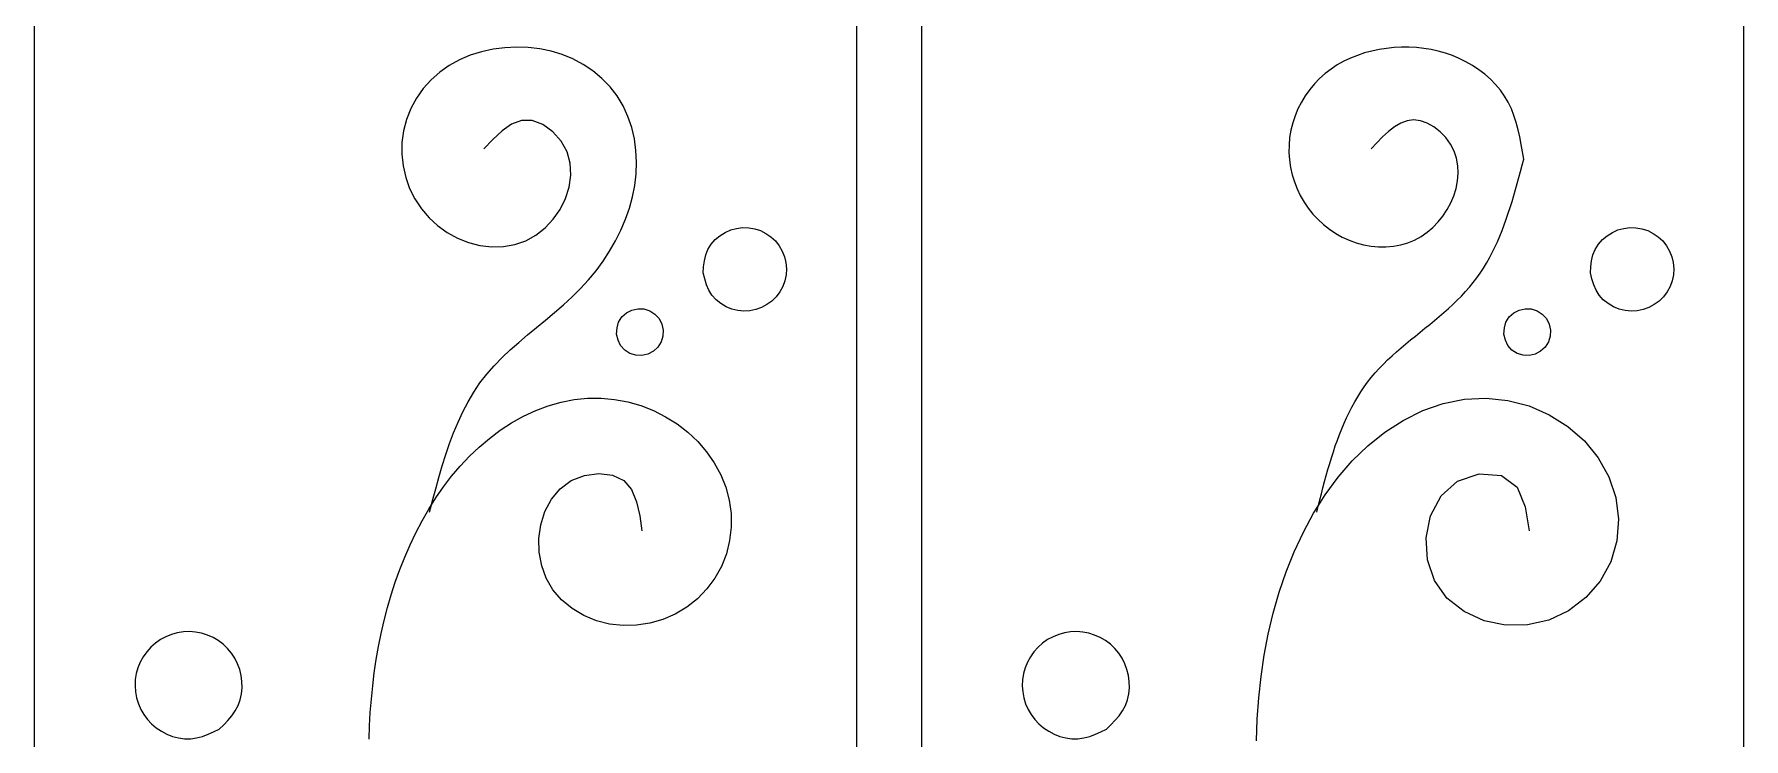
# Model space of a CAD drawing. Extents: x -3475 to 3475, y -2114 to 2114.
# Drawn here: x -926.5 to -506.7, y 1642.7 to 1815.7 of the extents above; entities that cross this region are included whole.
import ezdxf

# ---------------------------------------------------------------- set-up
doc = ezdxf.new("R2010")
doc.units = 0
doc.header["$MEASUREMENT"] = 0
doc.layers.get('0').update_dxf_attribs({"linetype": 'CONTINUOUS'})

msp = doc.modelspace()

# ---------------------------------------------------------------- linework, layer by layer
for p, q in [((-724.59, 2075.29), (-724.59, 1306.02)), ((-708.66, 2075.29), (-708.66, 1306.02)), ((-506.73, 1306.02), (-506.73, 2075.29)), ((-926.53, 2036.82), (-926.53, 1306.02)), ((-822.09, 1809.39), (-824.6, 1808.02)), ((-819.44, 1810.51), (-822.09, 1809.39)), ((-816.69, 1811.37), (-819.44, 1810.51)), ((-813.86, 1811.98), (-816.69, 1811.37)), ((-810.99, 1812.35), (-813.86, 1811.98)), ((-808.1, 1812.5), (-810.99, 1812.35)), ((-805.23, 1812.41), (-808.1, 1812.5)), ((-802.39, 1812.08), (-805.23, 1812.41)), ((-799.59, 1811.51), (-802.39, 1812.08)), ((-796.87, 1810.69), (-799.59, 1811.51)), ((-794.24, 1809.61), (-796.87, 1810.69)), ((-791.71, 1808.26), (-794.24, 1809.61)), ((-603.3, 1809.81), (-604.95, 1809.03)), ((-601.6, 1810.49), (-603.3, 1809.81)), ((-599.86, 1811.07), (-601.6, 1810.49)), ((-598.08, 1811.55), (-599.86, 1811.07)), ((-596.27, 1811.93), (-598.08, 1811.55)), ((-594.45, 1812.21), (-596.27, 1811.93)), ((-592.62, 1812.4), (-594.45, 1812.21)), ((-590.78, 1812.49), (-592.62, 1812.4)), ((-588.95, 1812.49), (-590.78, 1812.49)), ((-587.13, 1812.39), (-588.95, 1812.49)), ((-585.32, 1812.2), (-587.13, 1812.39)), ((-583.53, 1811.9), (-585.32, 1812.2)), ((-581.75, 1811.51), (-583.53, 1811.9)), ((-580.01, 1811.02), (-581.75, 1811.51)), ((-578.29, 1810.42), (-580.01, 1811.02)), ((-576.6, 1809.71), (-578.29, 1810.42)), ((-574.95, 1808.9), (-576.6, 1809.71)), ((-826.94, 1806.39), (-829.08, 1804.48)), ((-824.6, 1808.02), (-826.94, 1806.39)), ((-789.33, 1806.67), (-791.71, 1808.26)), ((-787.12, 1804.84), (-789.33, 1806.67)), ((-609.52, 1806.02), (-610.88, 1804.8)), ((-608.07, 1807.13), (-609.52, 1806.02)), ((-606.55, 1808.13), (-608.07, 1807.13)), ((-604.95, 1809.03), (-606.55, 1808.13)), ((-573.35, 1807.98), (-574.95, 1808.9)), ((-571.81, 1806.96), (-573.35, 1807.98)), ((-570.34, 1805.85), (-571.81, 1806.96)), ((-568.96, 1804.64), (-570.34, 1805.85)), ((-830.99, 1802.32), (-832.65, 1799.96)), ((-829.08, 1804.48), (-830.99, 1802.32)), ((-785.12, 1802.79), (-787.12, 1804.84)), ((-783.37, 1800.53), (-785.12, 1802.79)), ((-613.33, 1802.07), (-614.4, 1800.57)), ((-612.15, 1803.48), (-613.33, 1802.07)), ((-610.88, 1804.8), (-612.15, 1803.48)), ((-567.68, 1803.34), (-568.96, 1804.64)), ((-566.51, 1801.96), (-567.68, 1803.34)), ((-565.47, 1800.51), (-566.51, 1801.96)), ((-834.03, 1797.42), (-835.11, 1794.73)), ((-832.65, 1799.96), (-834.03, 1797.42)), ((-781.9, 1798.1), (-783.37, 1800.53)), ((-780.72, 1795.5), (-781.9, 1798.1)), ((-616.2, 1797.35), (-616.92, 1795.65)), ((-615.36, 1798.99), (-616.2, 1797.35)), ((-614.4, 1800.57), (-615.36, 1798.99)), ((-564.57, 1798.97), (-565.47, 1800.51)), ((-563.81, 1797.37), (-564.57, 1798.97)), ((-563.16, 1795.71), (-563.81, 1797.37)), ((-835.11, 1794.73), (-835.85, 1791.95)), ((-809.29, 1793.62), (-811.63, 1791.98)), ((-806.85, 1794.53), (-809.29, 1793.62)), ((-804.26, 1794.5), (-806.85, 1794.53)), ((-801.63, 1793.5), (-804.26, 1794.5)), ((-799.18, 1791.74), (-801.63, 1793.5)), ((-779.8, 1792.79), (-780.72, 1795.5)), ((-779.16, 1789.99), (-779.8, 1792.79)), ((-617.5, 1793.91), (-617.95, 1792.12)), ((-616.92, 1795.65), (-617.5, 1793.91)), ((-592.49, 1792.96), (-593.96, 1791.81)), ((-590.97, 1793.85), (-592.49, 1792.96)), ((-589.42, 1794.43), (-590.97, 1793.85)), ((-587.8, 1794.64), (-589.42, 1794.43)), ((-586.13, 1794.44), (-587.8, 1794.64)), ((-584.45, 1793.84), (-586.13, 1794.44)), ((-582.81, 1792.91), (-584.45, 1793.84)), ((-581.28, 1791.71), (-582.81, 1792.91)), ((-562.61, 1794), (-563.16, 1795.71)), ((-562.14, 1792.25), (-562.61, 1794)), ((-836.24, 1789.09), (-836.27, 1786.21)), ((-835.85, 1791.95), (-836.24, 1789.09)), ((-813.9, 1789.87), (-816.12, 1787.52)), ((-811.63, 1791.98), (-813.9, 1789.87)), ((-797.12, 1789.44), (-799.18, 1791.74)), ((-795.67, 1786.81), (-797.12, 1789.44)), ((-778.77, 1787.14), (-779.16, 1789.99)), ((-618.4, 1788.48), (-618.42, 1786.64)), ((-618.25, 1790.31), (-618.4, 1788.48)), ((-617.95, 1792.12), (-618.25, 1790.31)), ((-596.83, 1789.03), (-598.25, 1787.52)), ((-595.41, 1790.49), (-596.83, 1789.03)), ((-593.96, 1791.81), (-595.41, 1790.49)), ((-579.91, 1790.29), (-581.28, 1791.71)), ((-578.76, 1788.71), (-579.91, 1790.29)), ((-577.88, 1787.01), (-578.76, 1788.71)), ((-561.74, 1790.46), (-562.14, 1792.25)), ((-561.39, 1788.65), (-561.74, 1790.46)), ((-561.07, 1786.83), (-561.39, 1788.65)), ((-836.27, 1786.21), (-835.96, 1783.34)), ((-794.9, 1783.99), (-795.67, 1786.81)), ((-778.63, 1784.27), (-778.77, 1787.14)), ((-778.74, 1781.41), (-778.63, 1784.27)), ((-618.42, 1786.64), (-618.29, 1784.81)), ((-618.29, 1784.81), (-618.02, 1782.99)), ((-577.28, 1785.24), (-577.88, 1787.01)), ((-576.96, 1783.41), (-577.28, 1785.24)), ((-561.17, 1783.5), (-560.77, 1784.99)), ((-560.77, 1784.99), (-561.07, 1786.83)), ((-835.96, 1783.34), (-835.31, 1780.53)), ((-835.31, 1780.53), (-834.33, 1777.82)), ((-795.18, 1778.17), (-794.76, 1781.08)), ((-794.76, 1781.08), (-794.9, 1783.99)), ((-779.07, 1778.57), (-778.74, 1781.41)), ((-618.02, 1782.99), (-617.62, 1781.19)), ((-617.62, 1781.19), (-617.09, 1779.43)), ((-577.03, 1779.69), (-576.88, 1781.56)), ((-576.88, 1781.56), (-576.96, 1783.41)), ((-562.37, 1779.03), (-561.96, 1780.51)), ((-561.96, 1780.51), (-561.56, 1782)), ((-561.56, 1782), (-561.17, 1783.5)), ((-834.33, 1777.82), (-833.04, 1775.24)), ((-796.08, 1775.34), (-795.18, 1778.17)), ((-779.62, 1775.75), (-779.07, 1778.57)), ((-617.09, 1779.43), (-616.42, 1777.71)), ((-616.42, 1777.71), (-615.63, 1776.06)), ((-615.63, 1776.06), (-614.71, 1774.47)), ((-578.68, 1774.29), (-577.94, 1776.04)), ((-577.94, 1776.04), (-577.39, 1777.85)), ((-577.39, 1777.85), (-577.03, 1779.69)), ((-563.64, 1774.61), (-563.2, 1776.08)), ((-563.2, 1776.08), (-562.78, 1777.55)), ((-562.78, 1777.55), (-562.37, 1779.03)), ((-833.04, 1775.24), (-831.45, 1772.84)), ((-831.45, 1772.84), (-829.58, 1770.65)), ((-799.08, 1770.27), (-797.4, 1772.68)), ((-797.4, 1772.68), (-796.08, 1775.34)), ((-781.33, 1770.25), (-780.38, 1772.98)), ((-780.38, 1772.98), (-779.62, 1775.75)), ((-614.71, 1774.47), (-613.67, 1772.95)), ((-613.67, 1772.95), (-612.52, 1771.53)), ((-580.6, 1771.05), (-579.57, 1772.62)), ((-579.57, 1772.62), (-578.68, 1774.29)), ((-565.05, 1770.29), (-564.56, 1771.72)), ((-564.56, 1771.72), (-564.09, 1773.16)), ((-564.09, 1773.16), (-563.64, 1774.61)), ((-829.58, 1770.65), (-827.47, 1768.7)), ((-827.47, 1768.7), (-825.13, 1767.01)), ((-803.33, 1766.37), (-801.07, 1768.14)), ((-801.07, 1768.14), (-799.08, 1770.27)), ((-783.76, 1764.97), (-782.46, 1767.58)), ((-782.46, 1767.58), (-781.33, 1770.25)), ((-756.86, 1767.03), (-755.49, 1767.63)), ((-755.49, 1767.63), (-754.05, 1768.03)), ((-754.05, 1768.03), (-752.57, 1768.22)), ((-752.57, 1768.22), (-751.08, 1768.18)), ((-751.08, 1768.18), (-749.6, 1767.93)), ((-749.6, 1767.93), (-748.18, 1767.47)), ((-748.18, 1767.47), (-746.84, 1766.8)), ((-612.52, 1771.53), (-611.26, 1770.19)), ((-611.26, 1770.19), (-609.9, 1768.95)), ((-609.9, 1768.95), (-608.45, 1767.82)), ((-608.45, 1767.82), (-606.92, 1766.8)), ((-584.47, 1767.08), (-583.07, 1768.27)), ((-583.07, 1768.27), (-581.77, 1769.6)), ((-581.77, 1769.6), (-580.6, 1771.05)), ((-566.65, 1766.1), (-566.09, 1767.48)), ((-566.09, 1767.48), (-565.56, 1768.88)), ((-565.56, 1768.88), (-565.05, 1770.29)), ((-538.99, 1767.03), (-537.62, 1767.63)), ((-537.62, 1767.63), (-536.18, 1768.03)), ((-536.18, 1768.03), (-534.7, 1768.22)), ((-534.7, 1768.22), (-533.21, 1768.18)), ((-533.21, 1768.18), (-531.73, 1767.93)), ((-531.73, 1767.93), (-530.31, 1767.47)), ((-530.31, 1767.47), (-528.97, 1766.8)), ((-825.13, 1767.01), (-822.59, 1765.61)), ((-822.59, 1765.61), (-819.89, 1764.54)), ((-819.89, 1764.54), (-817.07, 1763.82)), ((-817.07, 1763.82), (-814.19, 1763.48)), ((-814.19, 1763.48), (-811.31, 1763.54)), ((-811.31, 1763.54), (-808.5, 1764.03)), ((-808.5, 1764.03), (-805.82, 1764.98)), ((-805.82, 1764.98), (-803.33, 1766.37)), ((-785.22, 1762.44), (-783.76, 1764.97)), ((-761.08, 1762.87), (-760.29, 1764.13)), ((-760.29, 1764.13), (-759.3, 1765.26)), ((-759.3, 1765.26), (-758.14, 1766.23)), ((-758.14, 1766.23), (-756.86, 1767.03)), ((-746.84, 1766.8), (-745.61, 1765.95)), ((-745.61, 1765.95), (-744.52, 1764.93)), ((-744.52, 1764.93), (-743.59, 1763.76)), ((-743.59, 1763.76), (-742.84, 1762.46)), ((-606.92, 1766.8), (-605.31, 1765.9)), ((-605.31, 1765.9), (-603.63, 1765.13)), ((-603.63, 1765.13), (-601.89, 1764.5)), ((-601.89, 1764.5), (-600.09, 1764.01)), ((-600.09, 1764.01), (-598.27, 1763.67)), ((-598.27, 1763.67), (-596.43, 1763.49)), ((-596.43, 1763.49), (-594.59, 1763.47)), ((-594.59, 1763.47), (-592.76, 1763.62)), ((-592.76, 1763.62), (-590.97, 1763.95)), ((-590.97, 1763.95), (-589.24, 1764.46)), ((-589.24, 1764.46), (-587.57, 1765.16)), ((-587.57, 1765.16), (-585.97, 1766.04)), ((-585.97, 1766.04), (-584.47, 1767.08)), ((-568.49, 1762.08), (-567.85, 1763.4)), ((-567.85, 1763.4), (-567.23, 1764.74)), ((-567.23, 1764.74), (-566.65, 1766.1)), ((-543.21, 1762.87), (-542.42, 1764.13)), ((-542.42, 1764.13), (-541.43, 1765.26)), ((-541.43, 1765.26), (-540.27, 1766.23)), ((-540.27, 1766.23), (-538.99, 1767.03)), ((-528.97, 1766.8), (-527.74, 1765.95)), ((-527.74, 1765.95), (-526.65, 1764.93)), ((-526.65, 1764.93), (-525.72, 1763.76)), ((-525.72, 1763.76), (-524.97, 1762.46)), ((-788.56, 1757.63), (-786.83, 1759.99)), ((-786.83, 1759.99), (-785.22, 1762.44)), ((-762.15, 1758.6), (-761.96, 1760.08)), ((-761.96, 1760.08), (-761.63, 1761.51)), ((-761.63, 1761.51), (-761.08, 1762.87)), ((-742.84, 1762.46), (-742.28, 1761.07)), ((-742.28, 1761.07), (-741.94, 1759.61)), ((-741.94, 1759.61), (-741.81, 1758.12)), ((-570.64, 1758.27), (-569.89, 1759.52)), ((-569.89, 1759.52), (-569.17, 1760.79)), ((-569.17, 1760.79), (-568.49, 1762.08)), ((-544.28, 1758.6), (-544.09, 1760.08)), ((-544.09, 1760.08), (-543.76, 1761.51)), ((-543.76, 1761.51), (-543.21, 1762.87)), ((-524.97, 1762.46), (-524.42, 1761.07)), ((-524.42, 1761.07), (-524.07, 1759.61)), ((-524.07, 1759.61), (-523.94, 1758.12)), ((-792.39, 1753.24), (-790.42, 1755.38)), ((-790.42, 1755.38), (-788.56, 1757.63)), ((-762.27, 1757.09), (-762.15, 1758.6)), ((-761.89, 1755.62), (-762.27, 1757.09)), ((-761.45, 1754.19), (-761.89, 1755.62)), ((-742.2, 1755.16), (-742.71, 1753.76)), ((-741.9, 1756.63), (-742.2, 1755.16)), ((-741.81, 1758.12), (-741.9, 1756.63)), ((-573.15, 1754.71), (-572.27, 1755.87)), ((-572.27, 1755.87), (-571.44, 1757.05)), ((-571.44, 1757.05), (-570.64, 1758.27)), ((-544.39, 1757.09), (-544.28, 1758.6)), ((-544.02, 1755.62), (-544.39, 1757.09)), ((-543.58, 1754.19), (-544.02, 1755.62)), ((-524.33, 1755.16), (-524.84, 1753.76)), ((-524.03, 1756.63), (-524.33, 1755.16)), ((-523.94, 1758.12), (-524.03, 1756.63)), ((-796.57, 1749.24), (-794.44, 1751.2)), ((-794.44, 1751.2), (-792.39, 1753.24)), ((-760.87, 1752.84), (-761.45, 1754.19)), ((-760.1, 1751.6), (-760.87, 1752.84)), ((-759.1, 1750.5), (-760.1, 1751.6)), ((-744.32, 1751.25), (-745.38, 1750.19)), ((-743.43, 1752.44), (-744.32, 1751.25)), ((-742.71, 1753.76), (-743.43, 1752.44)), ((-577.1, 1750.38), (-576.05, 1751.42)), ((-576.05, 1751.42), (-575.05, 1752.49)), ((-575.05, 1752.49), (-574.08, 1753.59)), ((-574.08, 1753.59), (-573.15, 1754.71)), ((-543, 1752.84), (-543.58, 1754.19)), ((-542.23, 1751.6), (-543, 1752.84)), ((-541.23, 1750.5), (-542.23, 1751.6)), ((-526.45, 1751.24), (-527.52, 1750.19)), ((-525.56, 1752.44), (-526.45, 1751.24)), ((-524.84, 1753.76), (-525.56, 1752.44)), ((-800.95, 1745.5), (-798.75, 1747.35)), ((-798.75, 1747.35), (-796.57, 1749.24)), ((-782.23, 1746.27), (-781.1, 1747.29)), ((-781.1, 1747.29), (-779.76, 1747.98)), ((-779.76, 1747.98), (-778.3, 1748.31)), ((-778.3, 1748.31), (-776.8, 1748.24)), ((-776.8, 1748.24), (-775.36, 1747.79)), ((-775.36, 1747.79), (-774.09, 1746.99)), ((-774.09, 1746.99), (-773.08, 1745.88)), ((-757.92, 1749.56), (-759.1, 1750.5)), ((-756.62, 1748.8), (-757.92, 1749.56)), ((-755.22, 1748.23), (-756.62, 1748.8)), ((-753.77, 1747.88), (-755.22, 1748.23)), ((-752.28, 1747.73), (-753.77, 1747.88)), ((-750.79, 1747.81), (-752.28, 1747.73)), ((-749.32, 1748.1), (-750.79, 1747.81)), ((-747.91, 1748.6), (-749.32, 1748.1)), ((-746.59, 1749.3), (-747.91, 1748.6)), ((-745.38, 1750.19), (-746.59, 1749.3)), ((-582.69, 1745.42), (-581.53, 1746.38)), ((-581.53, 1746.38), (-580.39, 1747.36)), ((-580.39, 1747.36), (-579.27, 1748.35)), ((-579.27, 1748.35), (-578.17, 1749.35)), ((-578.17, 1749.35), (-577.1, 1750.38)), ((-564.36, 1746.27), (-563.23, 1747.29)), ((-563.23, 1747.29), (-561.89, 1747.98)), ((-561.89, 1747.98), (-560.43, 1748.31)), ((-560.43, 1748.31), (-558.93, 1748.24)), ((-558.93, 1748.24), (-557.49, 1747.79)), ((-557.49, 1747.79), (-556.22, 1746.98)), ((-556.22, 1746.98), (-555.21, 1745.88)), ((-540.06, 1749.56), (-541.23, 1750.5)), ((-538.75, 1748.79), (-540.06, 1749.56)), ((-537.35, 1748.23), (-538.75, 1748.79)), ((-535.9, 1747.88), (-537.35, 1748.23)), ((-534.41, 1747.73), (-535.9, 1747.88)), ((-532.92, 1747.81), (-534.41, 1747.73)), ((-531.46, 1748.1), (-532.92, 1747.81)), ((-530.04, 1748.6), (-531.46, 1748.1)), ((-528.72, 1749.3), (-530.04, 1748.6)), ((-527.52, 1750.19), (-528.72, 1749.3)), ((-805.36, 1741.87), (-803.16, 1743.68)), ((-803.16, 1743.68), (-800.95, 1745.5)), ((-783.54, 1742.07), (-783.39, 1743.58)), ((-783.39, 1743.58), (-783.02, 1745.01)), ((-783.02, 1745.01), (-782.23, 1746.27)), ((-773.08, 1745.88), (-772.39, 1744.54)), ((-772.39, 1744.54), (-772.06, 1743.07)), ((-772.06, 1743.07), (-772.13, 1741.57)), ((-587.38, 1741.6), (-586.21, 1742.56)), ((-586.21, 1742.56), (-585.03, 1743.51)), ((-585.03, 1743.51), (-583.86, 1744.46)), ((-583.86, 1744.46), (-582.69, 1745.42)), ((-565.67, 1742.07), (-565.52, 1743.58)), ((-565.52, 1743.58), (-565.15, 1745.01)), ((-565.15, 1745.01), (-564.36, 1746.27)), ((-555.21, 1745.88), (-554.52, 1744.54)), ((-554.52, 1744.54), (-554.19, 1743.07)), ((-554.19, 1743.07), (-554.26, 1741.57)), ((-811.65, 1736.29), (-809.62, 1738.19)), ((-809.62, 1738.19), (-807.52, 1740.04)), ((-807.52, 1740.04), (-805.36, 1741.87)), ((-783.13, 1740.61), (-783.54, 1742.07)), ((-782.52, 1739.27), (-783.13, 1740.61)), ((-781.52, 1738.16), (-782.52, 1739.27)), ((-780.23, 1737.35), (-781.52, 1738.16)), ((-773.38, 1738.87), (-774.49, 1737.85)), ((-772.58, 1740.14), (-773.38, 1738.87)), ((-772.13, 1741.57), (-772.58, 1740.14)), ((-591.99, 1737.73), (-590.86, 1738.71)), ((-590.86, 1738.71), (-589.71, 1739.69)), ((-589.71, 1739.69), (-588.55, 1740.65)), ((-588.55, 1740.65), (-587.38, 1741.6)), ((-565.26, 1740.61), (-565.67, 1742.07)), ((-564.65, 1739.27), (-565.26, 1740.61)), ((-563.65, 1738.16), (-564.65, 1739.27)), ((-562.36, 1737.35), (-563.65, 1738.16)), ((-555.51, 1738.87), (-556.62, 1737.85)), ((-554.71, 1740.14), (-555.51, 1738.87)), ((-554.26, 1741.57), (-554.71, 1740.14)), ((-815.39, 1732.26), (-813.58, 1734.32)), ((-813.58, 1734.32), (-811.65, 1736.29)), ((-778.79, 1736.9), (-780.23, 1737.35)), ((-777.3, 1736.83), (-778.79, 1736.9)), ((-775.83, 1737.16), (-777.3, 1736.83)), ((-774.49, 1737.85), (-775.83, 1737.16)), ((-596.27, 1733.63), (-595.24, 1734.69)), ((-595.24, 1734.69), (-594.19, 1735.72)), ((-594.19, 1735.72), (-593.1, 1736.73)), ((-593.1, 1736.73), (-591.99, 1737.73)), ((-560.92, 1736.9), (-562.36, 1737.35)), ((-559.43, 1736.83), (-560.92, 1736.9)), ((-557.96, 1737.16), (-559.43, 1736.83)), ((-556.62, 1737.85), (-557.96, 1737.16)), ((-818.6, 1727.84), (-817.07, 1730.1)), ((-817.07, 1730.1), (-815.39, 1732.26)), ((-599.95, 1729.12), (-599.09, 1730.29)), ((-599.09, 1730.29), (-598.19, 1731.43)), ((-598.19, 1731.43), (-597.25, 1732.54)), ((-597.25, 1732.54), (-596.27, 1733.63)), ((-821.28, 1723.02), (-820, 1725.47)), ((-820, 1725.47), (-818.6, 1727.84)), ((-800.29, 1724.47), (-797.13, 1725.39)), ((-797.13, 1725.39), (-793.9, 1726.02)), ((-793.9, 1726.02), (-790.64, 1726.35)), ((-790.64, 1726.35), (-787.34, 1726.35)), ((-787.34, 1726.35), (-784.05, 1726.05)), ((-784.05, 1726.05), (-780.79, 1725.43)), ((-780.79, 1725.43), (-777.59, 1724.51)), ((-602.98, 1724.15), (-602.27, 1725.43)), ((-602.27, 1725.43), (-601.54, 1726.69)), ((-601.54, 1726.69), (-600.76, 1727.92)), ((-600.76, 1727.92), (-599.95, 1729.12)), ((-580.51, 1725.06), (-575.31, 1726.12)), ((-575.31, 1726.12), (-570, 1726.38)), ((-570, 1726.38), (-564.68, 1725.8)), ((-564.68, 1725.8), (-559.47, 1724.43)), ((-822.46, 1720.48), (-821.28, 1723.02)), ((-809.29, 1720.27), (-806.39, 1721.89)), ((-806.39, 1721.89), (-803.38, 1723.3)), ((-803.38, 1723.3), (-800.29, 1724.47)), ((-777.59, 1724.51), (-774.48, 1723.3)), ((-774.48, 1723.3), (-771.5, 1721.8)), ((-771.5, 1721.8), (-768.67, 1720.03)), ((-604.88, 1720.18), (-604.28, 1721.53)), ((-604.28, 1721.53), (-603.64, 1722.85)), ((-603.64, 1722.85), (-602.98, 1724.15)), ((-590.36, 1720.89), (-585.55, 1723.29)), ((-585.55, 1723.29), (-580.51, 1725.06)), ((-559.47, 1724.43), (-554.52, 1722.29)), ((-554.52, 1722.29), (-549.95, 1719.42)), ((-824.54, 1715.2), (-823.54, 1717.87)), ((-823.54, 1717.87), (-822.46, 1720.48)), ((-814.75, 1716.47), (-812.08, 1718.46)), ((-812.08, 1718.46), (-809.29, 1720.27)), ((-768.67, 1720.03), (-766.02, 1717.99)), ((-766.02, 1717.99), (-763.59, 1715.7)), ((-606.53, 1716.03), (-606, 1717.43)), ((-606, 1717.43), (-605.46, 1718.81)), ((-605.46, 1718.81), (-604.88, 1720.18)), ((-599.07, 1714.64), (-594.89, 1717.98)), ((-594.89, 1717.98), (-590.36, 1720.89)), ((-549.95, 1719.42), (-545.88, 1715.87)), ((-825.47, 1712.48), (-824.54, 1715.2)), ((-819.66, 1712.08), (-817.27, 1714.34)), ((-817.27, 1714.34), (-814.75, 1716.47)), ((-763.59, 1715.7), (-761.41, 1713.19)), ((-761.41, 1713.19), (-759.52, 1710.47)), ((-607.97, 1711.74), (-607.51, 1713.18)), ((-607.51, 1713.18), (-607.03, 1714.61)), ((-607.03, 1714.61), (-606.53, 1716.03)), ((-602.89, 1710.94), (-599.07, 1714.64)), ((-545.88, 1715.87), (-542.47, 1711.72)), ((-827.16, 1706.91), (-826.34, 1709.71)), ((-826.34, 1709.71), (-825.47, 1712.48)), ((-824.03, 1707.18), (-821.91, 1709.69)), ((-821.91, 1709.69), (-819.66, 1712.08)), ((-759.52, 1710.47), (-757.94, 1707.56)), ((-609.26, 1707.34), (-608.85, 1708.82)), ((-608.85, 1708.82), (-608.42, 1710.28)), ((-608.42, 1710.28), (-607.97, 1711.74)), ((-606.37, 1706.92), (-602.89, 1710.94)), ((-542.47, 1711.72), (-539.84, 1707.06)), ((-827.94, 1704.08), (-827.16, 1706.91)), ((-827.9, 1701.87), (-826.03, 1704.57)), ((-826.03, 1704.57), (-824.03, 1707.18)), ((-797.38, 1704.11), (-794.66, 1706.11)), ((-794.66, 1706.11), (-791.39, 1707.39)), ((-791.39, 1707.39), (-787.88, 1707.87)), ((-787.88, 1707.87), (-784.54, 1707.48)), ((-784.54, 1707.48), (-781.78, 1706.15)), ((-781.78, 1706.15), (-779.86, 1703.9)), ((-757.94, 1707.56), (-756.71, 1704.5)), ((-756.71, 1704.5), (-755.87, 1701.3)), ((-610.06, 1704.37), (-609.67, 1705.86)), ((-609.67, 1705.86), (-609.26, 1707.34)), ((-609.52, 1702.64), (-606.37, 1706.92)), ((-581.08, 1702.34), (-577.06, 1705.96)), ((-577.06, 1705.96), (-571.68, 1707.75)), ((-571.68, 1707.75), (-566.22, 1707.35)), ((-566.22, 1707.35), (-562.37, 1704.51)), ((-562.37, 1704.51), (-560.42, 1699.66)), ((-539.84, 1707.06), (-538.15, 1702)), ((-828.99, 1700.14), (-827.9, 1701.87)), ((-828.99, 1700.14), (-828.71, 1701.23)), ((-828.71, 1701.23), (-827.94, 1704.08)), ((-801.1, 1698.54), (-799.52, 1701.54)), ((-799.52, 1701.54), (-797.38, 1704.11)), ((-779.86, 1703.9), (-778.62, 1700.93)), ((-778.62, 1700.93), (-777.84, 1697.49)), ((-755.87, 1701.3), (-755.42, 1698.01)), ((-611.18, 1699.98), (-609.52, 1702.64)), ((-611.18, 1699.98), (-610.83, 1701.37)), ((-610.83, 1701.37), (-610.45, 1702.87)), ((-610.45, 1702.87), (-610.06, 1704.37)), ((-583.62, 1697.5), (-581.08, 1702.34)), ((-538.15, 1702), (-537.49, 1696.67)), ((-832.81, 1693.32), (-831.29, 1696.23)), ((-831.29, 1696.23), (-829.65, 1699.09)), ((-829.65, 1699.09), (-828.99, 1700.14)), ((-829.46, 1698.37), (-828.99, 1700.14)), ((-802.11, 1695.28), (-801.1, 1698.54)), ((-777.84, 1697.49), (-777.29, 1693.8)), ((-755.42, 1698.01), (-755.39, 1694.68)), ((-614.88, 1693.44), (-612.35, 1698.13)), ((-612.35, 1698.13), (-611.18, 1699.98)), ((-611.59, 1698.37), (-611.21, 1699.87)), ((-611.21, 1699.87), (-611.18, 1699.98)), ((-584.7, 1692.08), (-583.62, 1697.5)), ((-560.42, 1699.66), (-559.42, 1693.8)), ((-537.49, 1696.67), (-537.9, 1691.31)), ((-834.23, 1690.35), (-832.81, 1693.32)), ((-802.58, 1691.89), (-802.11, 1695.28)), ((-802.51, 1688.52), (-802.58, 1691.89)), ((-755.39, 1694.68), (-755.76, 1691.38)), ((-617.13, 1688.62), (-614.88, 1693.44)), ((-584.37, 1686.65), (-584.7, 1692.08)), ((-835.54, 1687.34), (-834.23, 1690.35)), ((-801.91, 1685.23), (-802.51, 1688.52)), ((-756.55, 1688.15), (-757.75, 1685.06)), ((-755.76, 1691.38), (-756.55, 1688.15)), ((-619.1, 1683.7), (-617.13, 1688.62)), ((-537.9, 1691.31), (-539.4, 1686.16)), ((-837.85, 1681.21), (-836.74, 1684.29)), ((-836.74, 1684.29), (-835.54, 1687.34)), ((-800.78, 1682.13), (-801.91, 1685.23)), ((-757.75, 1685.06), (-759.36, 1682.17)), ((-620.82, 1678.69), (-619.1, 1683.7)), ((-582.65, 1681.59), (-584.37, 1686.65)), ((-539.4, 1686.16), (-541.97, 1681.46)), ((-838.86, 1678.1), (-837.85, 1681.21)), ((-799.14, 1679.29), (-800.78, 1682.13)), ((-797.01, 1676.81), (-799.14, 1679.29)), ((-761.35, 1679.51), (-763.66, 1677.12)), ((-759.36, 1682.17), (-761.35, 1679.51)), ((-579.61, 1677.28), (-582.65, 1681.59)), ((-541.97, 1681.46), (-545.49, 1677.4)), ((-839.77, 1674.96), (-838.86, 1678.1)), ((-794.46, 1674.7), (-797.01, 1676.81)), ((-766.26, 1675.05), (-769.11, 1673.34)), ((-763.66, 1677.12), (-766.26, 1675.05)), ((-622.28, 1673.61), (-620.82, 1678.69)), ((-575.43, 1673.95), (-579.61, 1677.28)), ((-545.49, 1677.4), (-549.77, 1674.16)), ((-841.33, 1668.61), (-840.6, 1671.8)), ((-840.6, 1671.8), (-839.77, 1674.96)), ((-791.59, 1673.01), (-794.46, 1674.7)), ((-788.49, 1671.73), (-791.59, 1673.01)), ((-785.24, 1670.9), (-788.49, 1671.73)), ((-781.94, 1670.53), (-785.24, 1670.9)), ((-775.33, 1671.09), (-778.62, 1670.59)), ((-772.15, 1672.01), (-775.33, 1671.09)), ((-769.11, 1673.34), (-772.15, 1672.01)), ((-623.5, 1668.46), (-622.28, 1673.61)), ((-570.51, 1671.7), (-575.43, 1673.95)), ((-565.22, 1670.61), (-570.51, 1671.7)), ((-554.63, 1671.89), (-559.85, 1670.69)), ((-549.77, 1674.16), (-554.63, 1671.89)), ((-895.54, 1667.08), (-896.77, 1666.22)), ((-894.22, 1667.79), (-895.54, 1667.08)), ((-892.82, 1668.35), (-894.22, 1667.79)), ((-891.38, 1668.75), (-892.82, 1668.35)), ((-889.9, 1668.98), (-891.38, 1668.75)), ((-888.4, 1669.04), (-889.9, 1668.98)), ((-886.9, 1668.93), (-888.4, 1669.04)), ((-885.43, 1668.65), (-886.9, 1668.93)), ((-884, 1668.2), (-885.43, 1668.65)), ((-882.62, 1667.59), (-884, 1668.2)), ((-881.33, 1666.83), (-882.62, 1667.59)), ((-880.13, 1665.93), (-881.33, 1666.83)), ((-841.97, 1665.41), (-841.33, 1668.61)), ((-778.62, 1670.59), (-781.94, 1670.53)), ((-677.67, 1667.08), (-678.9, 1666.22)), ((-676.35, 1667.79), (-677.67, 1667.08)), ((-674.96, 1668.35), (-676.35, 1667.79)), ((-673.51, 1668.75), (-674.96, 1668.35)), ((-672.03, 1668.98), (-673.51, 1668.75)), ((-670.53, 1669.04), (-672.03, 1668.98)), ((-669.04, 1668.93), (-670.53, 1669.04)), ((-667.56, 1668.65), (-669.04, 1668.93)), ((-666.13, 1668.2), (-667.56, 1668.65)), ((-664.76, 1667.59), (-666.13, 1668.2)), ((-663.46, 1666.83), (-664.76, 1667.59)), ((-662.26, 1665.93), (-663.46, 1666.83)), ((-624.49, 1663.27), (-623.5, 1668.46)), ((-559.85, 1670.69), (-565.22, 1670.61)), ((-899.76, 1662.88), (-900.49, 1661.57)), ((-898.89, 1664.1), (-899.76, 1662.88)), ((-897.89, 1665.22), (-898.89, 1664.1)), ((-896.77, 1666.22), (-897.89, 1665.22)), ((-879.04, 1664.89), (-880.13, 1665.93)), ((-878.08, 1663.74), (-879.04, 1664.89)), ((-877.26, 1662.49), (-878.08, 1663.74)), ((-876.59, 1661.16), (-877.26, 1662.49)), ((-842.53, 1662.19), (-841.97, 1665.41)), ((-681.9, 1662.88), (-682.62, 1661.57)), ((-681.03, 1664.1), (-681.9, 1662.88)), ((-680.02, 1665.22), (-681.03, 1664.1)), ((-678.9, 1666.22), (-680.02, 1665.22)), ((-661.18, 1664.89), (-662.26, 1665.93)), ((-660.21, 1663.74), (-661.18, 1664.89)), ((-659.39, 1662.5), (-660.21, 1663.74)), ((-658.72, 1661.16), (-659.39, 1662.5)), ((-625.26, 1658.04), (-624.49, 1663.27)), ((-901.46, 1658.74), (-901.7, 1657.26)), ((-901.06, 1660.18), (-901.46, 1658.74)), ((-900.49, 1661.57), (-901.06, 1660.18)), ((-876.07, 1659.75), (-876.59, 1661.16)), ((-875.71, 1658.29), (-876.07, 1659.75)), ((-875.51, 1656.79), (-875.71, 1658.29)), ((-843.41, 1655.71), (-843.01, 1658.95)), ((-843.01, 1658.95), (-842.53, 1662.19)), ((-683.59, 1658.73), (-683.83, 1657.25)), ((-683.19, 1660.18), (-683.59, 1658.73)), ((-682.62, 1661.57), (-683.19, 1660.18)), ((-658.2, 1659.75), (-658.72, 1661.16)), ((-657.84, 1658.29), (-658.2, 1659.75)), ((-657.64, 1656.8), (-657.84, 1658.29)), ((-901.7, 1657.26), (-901.77, 1655.76)), ((-901.77, 1655.76), (-901.67, 1654.26)), ((-901.67, 1654.26), (-901.39, 1652.78)), ((-875.63, 1653.77), (-875.48, 1655.28)), ((-875.48, 1655.28), (-875.51, 1656.79)), ((-843.74, 1652.46), (-843.41, 1655.71)), ((-683.83, 1657.25), (-683.9, 1655.76)), ((-683.9, 1655.76), (-683.8, 1654.26)), ((-683.8, 1654.26), (-683.52, 1652.78)), ((-657.76, 1653.77), (-657.61, 1655.28)), ((-657.61, 1655.28), (-657.64, 1656.8)), ((-625.83, 1652.79), (-625.26, 1658.04)), ((-901.39, 1652.78), (-900.95, 1651.35)), ((-900.95, 1651.35), (-900.35, 1649.97)), ((-900.35, 1649.97), (-899.6, 1648.67)), ((-877.14, 1649.61), (-876.45, 1650.91)), ((-876.45, 1650.91), (-875.95, 1652.3)), ((-875.95, 1652.3), (-875.63, 1653.77)), ((-843.99, 1649.21), (-843.74, 1652.46)), ((-683.52, 1652.78), (-683.08, 1651.35)), ((-683.08, 1651.35), (-682.48, 1649.97)), ((-682.48, 1649.97), (-681.73, 1648.67)), ((-659.27, 1649.61), (-658.58, 1650.91)), ((-658.58, 1650.91), (-658.08, 1652.3)), ((-658.08, 1652.3), (-657.76, 1653.77)), ((-626.19, 1647.53), (-625.83, 1652.79)), ((-899.6, 1648.67), (-898.71, 1647.47)), ((-898.71, 1647.47), (-897.69, 1646.38)), ((-897.69, 1646.38), (-896.54, 1645.42)), ((-881.09, 1645.14), (-880, 1646.19)), ((-880, 1646.19), (-878.95, 1647.27)), ((-878.95, 1647.27), (-877.98, 1648.4)), ((-877.98, 1648.4), (-877.14, 1649.61)), ((-844.27, 1642.68), (-844.16, 1645.95)), ((-844.16, 1645.95), (-843.99, 1649.21)), ((-681.73, 1648.67), (-680.84, 1647.47)), ((-680.84, 1647.47), (-679.82, 1646.38)), ((-679.82, 1646.38), (-678.67, 1645.42)), ((-663.22, 1645.14), (-662.13, 1646.19)), ((-662.13, 1646.19), (-661.08, 1647.28)), ((-661.08, 1647.28), (-660.11, 1648.41)), ((-660.11, 1648.41), (-659.27, 1649.61)), ((-626.38, 1642.25), (-626.19, 1647.53)), ((-896.54, 1645.42), (-895.29, 1644.58)), ((-895.29, 1644.58), (-893.95, 1643.88)), ((-893.95, 1643.88), (-892.54, 1643.34)), ((-892.54, 1643.34), (-891.07, 1642.96)), ((-891.07, 1642.96), (-889.58, 1642.76)), ((-889.58, 1642.76), (-888.1, 1642.75)), ((-888.1, 1642.75), (-886.64, 1642.95)), ((-886.64, 1642.95), (-885.22, 1643.34)), ((-885.22, 1643.34), (-883.83, 1643.86)), ((-883.83, 1643.86), (-882.46, 1644.48)), ((-882.46, 1644.48), (-881.09, 1645.14)), ((-678.67, 1645.42), (-677.42, 1644.58)), ((-677.42, 1644.58), (-676.08, 1643.88)), ((-676.08, 1643.88), (-674.67, 1643.34)), ((-674.67, 1643.34), (-673.2, 1642.96)), ((-673.2, 1642.96), (-671.71, 1642.76)), ((-671.71, 1642.76), (-670.23, 1642.75)), ((-670.23, 1642.75), (-668.77, 1642.95)), ((-668.77, 1642.95), (-667.35, 1643.34)), ((-667.35, 1643.34), (-665.96, 1643.86)), ((-665.96, 1643.86), (-664.58, 1644.48)), ((-664.58, 1644.48), (-663.22, 1645.14))]:
    msp.add_line(p, q)

doc.saveas('drawing.dxf')
